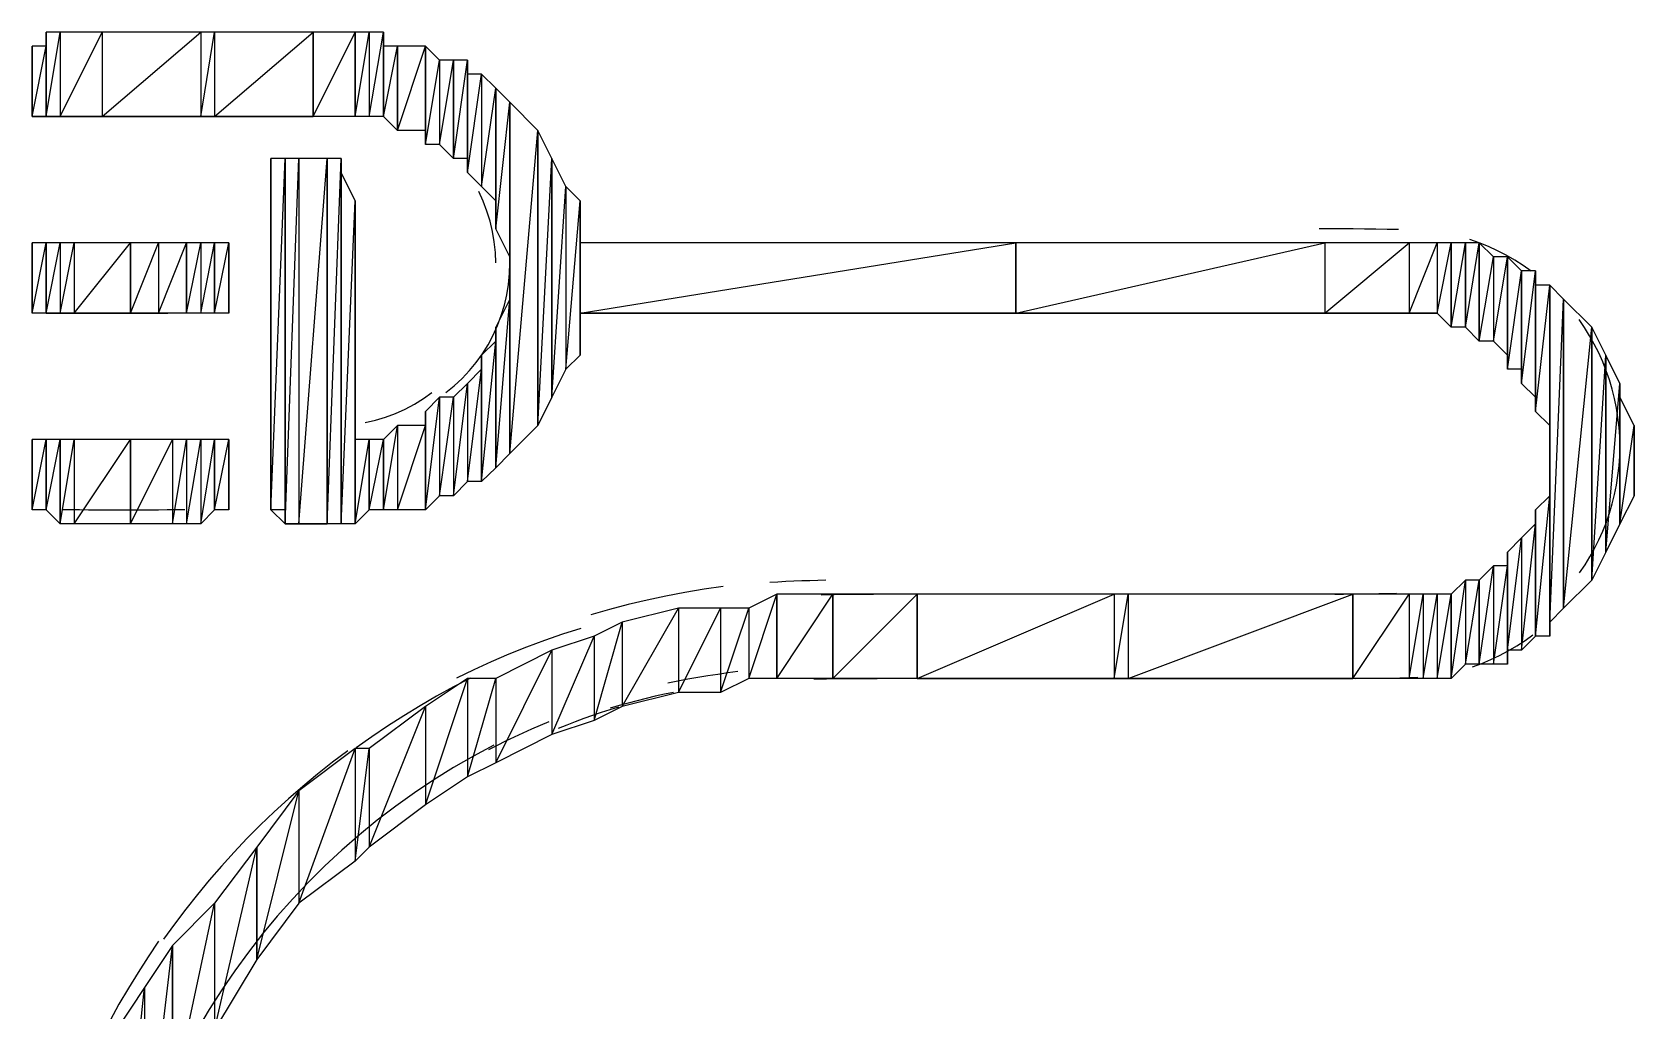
# Model space of a CAD drawing. Header units: metres. Extents: x 1 to 213, y 1 to 147.
# Drawn here: x 57.136 to 58.342, y 70.213 to 70.951 of the extents above; entities that cross this region are included whole.
import ezdxf

# ---------------------------------------------------------------- set-up
doc = ezdxf.new("R2010")
doc.units = ezdxf.units.M
doc.layers.add('00-BASE-ARQUITECTURA', color=8, linetype='Continuous')

msp = doc.modelspace()

# ---------------------------------------------------------------- linework, layer by layer
at = {"layer": '00-BASE-ARQUITECTURA'}
for points in [[(57.1465, 70.9506), (57.1465, 70.9506), (57.1465, 70.8871), (57.1465, 70.9506), (57.1465, 70.8871), (57.1465, 70.94), (57.1465, 70.9506)], [(57.1465, 70.8871), (57.1465, 70.9506), (57.1465, 70.8871)], [(57.1465, 70.9506), (57.1465, 70.9506), (57.1465, 70.8871), (57.1465, 70.9506)], [(57.1465, 70.9506), (57.1465, 70.8871), (57.157, 70.9506), (57.1465, 70.9506)], [(57.1465, 70.8871), (57.157, 70.9506), (57.157, 70.8871), (57.1465, 70.8871)], [(57.157, 70.9506), (57.157, 70.8871), (57.1888, 70.9506), (57.157, 70.9506)], [(57.157, 70.8871), (57.1888, 70.9506), (57.1888, 70.8871), (57.157, 70.8871)], [(57.1888, 70.9506), (57.1888, 70.8871), (57.2629, 70.9506), (57.1888, 70.9506)], [(57.1888, 70.8871), (57.2629, 70.9506), (57.2629, 70.8871), (57.1888, 70.8871)], [(57.3475, 70.9506), (57.2734, 70.9506), (57.1888, 70.9506)], [(57.2629, 70.9506), (57.2629, 70.8871), (57.2734, 70.9506), (57.2629, 70.9506)], [(57.2629, 70.8871), (57.2734, 70.9506), (57.2734, 70.8871), (57.2629, 70.8871)], [(57.2734, 70.9506), (57.2734, 70.8871), (57.3475, 70.9506), (57.2734, 70.9506)], [(57.2734, 70.8871), (57.3475, 70.9506), (57.3475, 70.8871), (57.2734, 70.8871)], [(57.3475, 70.9506), (57.3475, 70.8871), (57.3475, 70.9506)], [(57.3475, 70.8871), (57.3475, 70.9506), (57.3475, 70.8871)], [(57.3475, 70.9506), (57.3475, 70.8871), (57.3793, 70.9506), (57.3475, 70.9506)], [(57.3475, 70.8871), (57.3793, 70.9506), (57.3793, 70.8871), (57.3475, 70.8871)], [(57.3793, 70.8871), (57.3793, 70.9506), (57.3793, 70.8871)], [(57.3793, 70.9506), (57.3793, 70.9506), (57.3793, 70.8871), (57.3793, 70.9506)], [(57.3793, 70.9506), (57.3793, 70.8871), (57.3899, 70.9506), (57.3793, 70.9506)], [(57.3793, 70.8871), (57.3899, 70.9506), (57.3899, 70.8871), (57.3793, 70.8871)], [(57.3899, 70.9506), (57.3899, 70.8871), (57.4005, 70.9506), (57.3899, 70.9506)], [(57.3899, 70.8871), (57.4005, 70.9506), (57.4005, 70.8871), (57.3899, 70.8871)], [(57.4005, 70.94), (57.4005, 70.94), (57.4005, 70.8871), (57.4005, 70.94), (57.4005, 70.8871), (57.4005, 70.9506), (57.4005, 70.94)], [(57.1359, 70.94), (57.1359, 70.94), (57.1359, 70.8977), (57.1359, 70.94), (57.1359, 70.8977), (57.1359, 70.9295), (57.1359, 70.94)], [(57.1359, 70.8977), (57.1359, 70.94), (57.1359, 70.8977)], [(57.1359, 70.94), (57.1359, 70.94), (57.1359, 70.8977), (57.1359, 70.94)], [(57.1359, 70.8977), (57.1359, 70.94), (57.1359, 70.8977)], [(57.1359, 70.94), (57.1359, 70.94), (57.1359, 70.8977), (57.1359, 70.94)], [(57.1359, 70.8977), (57.1359, 70.94), (57.1359, 70.8977)], [(57.1359, 70.94), (57.1359, 70.94), (57.1359, 70.8977), (57.1359, 70.94)], [(57.1359, 70.94), (57.1359, 70.8977), (57.1359, 70.94)], [(57.1359, 70.8977), (57.1359, 70.94), (57.1359, 70.8871), (57.1359, 70.8977)], [(57.1359, 70.8871), (57.1359, 70.94), (57.1359, 70.8871)], [(57.1359, 70.94), (57.1359, 70.94), (57.1359, 70.8871), (57.1359, 70.94)], [(57.1359, 70.8871), (57.1359, 70.94), (57.1359, 70.8871)], [(57.1359, 70.94), (57.1359, 70.94), (57.1359, 70.8871), (57.1359, 70.94)], [(57.1359, 70.94), (57.1359, 70.8871), (57.1465, 70.94), (57.1359, 70.94)], [(57.1359, 70.8871), (57.1465, 70.94), (57.1465, 70.8871), (57.1359, 70.8871)], [(57.1465, 70.94), (57.1465, 70.8871), (57.1465, 70.94)], [(57.1465, 70.8871), (57.1465, 70.94), (57.1465, 70.8871)], [(57.4005, 70.94), (57.4005, 70.8871), (57.411, 70.94), (57.4005, 70.94)], [(57.4005, 70.8871), (57.411, 70.94), (57.411, 70.8765), (57.4005, 70.8871)], [(57.411, 70.8765), (57.411, 70.94), (57.411, 70.8765)], [(57.411, 70.94), (57.411, 70.94), (57.411, 70.8765), (57.411, 70.94)], [(57.411, 70.94), (57.411, 70.8765), (57.4322, 70.94), (57.411, 70.94)], [(57.411, 70.8765), (57.4322, 70.94), (57.4322, 70.8765), (57.411, 70.8765)], [(57.4322, 70.94), (57.4322, 70.8765), (57.4322, 70.94)], [(57.4322, 70.8765), (57.4322, 70.94), (57.4322, 70.866), (57.4322, 70.8765)], [(57.4322, 70.94), (57.4322, 70.866), (57.4428, 70.9295), (57.4322, 70.94)], [(57.1359, 70.9189), (57.1359, 70.8977), (57.1359, 70.8871), (57.1465, 70.8871), (57.2629, 70.8871), (57.3475, 70.8871)], [(57.4322, 70.866), (57.4428, 70.9295), (57.4428, 70.866), (57.4322, 70.866)], [(57.4428, 70.9295), (57.4428, 70.866), (57.4534, 70.9295), (57.4428, 70.9295)], [(57.4428, 70.866), (57.4534, 70.9295), (57.4534, 70.8554), (57.4428, 70.866)], [(57.4534, 70.8554), (57.4534, 70.9295), (57.4534, 70.8554)], [(57.4534, 70.9295), (57.4534, 70.9295), (57.4534, 70.8554), (57.4534, 70.9295)], [(57.4534, 70.9295), (57.4534, 70.8554), (57.4639, 70.9295), (57.4534, 70.9295)], [(57.4534, 70.8554), (57.4639, 70.9295), (57.4639, 70.8554), (57.4534, 70.8554)], [(57.4639, 70.9295), (57.4639, 70.8554), (57.4639, 70.9189), (57.4639, 70.9295)], [(57.4639, 70.8554), (57.4639, 70.9189), (57.4639, 70.8448), (57.4639, 70.8554)], [(57.4639, 70.9189), (57.4639, 70.8448), (57.4745, 70.9189), (57.4639, 70.9189)], [(57.4639, 70.8448), (57.4745, 70.9189), (57.4745, 70.8342), (57.4639, 70.8448)], [(57.4745, 70.9189), (57.4745, 70.8342), (57.4851, 70.9083), (57.4745, 70.9189)], [(57.4745, 70.8342), (57.4851, 70.9083), (57.4851, 70.8236), (57.4745, 70.8342)], [(57.4851, 70.9083), (57.4851, 70.8236), (57.4851, 70.9083)], [(57.4851, 70.8236), (57.4851, 70.9083), (57.4851, 70.8236)], [(57.4851, 70.9083), (57.4851, 70.8236), (57.4851, 70.9083)], [(57.4851, 70.8236), (57.4851, 70.9083), (57.4851, 70.8025), (57.4851, 70.8236)], [(57.4851, 70.9083), (57.4851, 70.8025), (57.4957, 70.8977), (57.4851, 70.9083)], [(57.4851, 70.8025), (57.4957, 70.8977), (57.4957, 70.7813), (57.4851, 70.8025)], [(57.4957, 70.8977), (57.4957, 70.7813), (57.4957, 70.8977)], [(57.4957, 70.7813), (57.4957, 70.8977), (57.4957, 70.7707), (57.4957, 70.7813)], [(57.4957, 70.6331), (57.4957, 70.8977), (57.4957, 70.6331)], [(57.4957, 70.8977), (57.4957, 70.8977), (57.4957, 70.6331), (57.4957, 70.8977), (57.4957, 70.6331), (57.4957, 70.8977)], [(57.4957, 70.6331), (57.4957, 70.8977), (57.4957, 70.6331)], [(57.4957, 70.8977), (57.4957, 70.6331), (57.5169, 70.8765), (57.4957, 70.8977)], [(57.4957, 70.6331), (57.5169, 70.8765), (57.5169, 70.6543), (57.4957, 70.6331)], [(57.5169, 70.8765), (57.5169, 70.6543), (57.5169, 70.8765)], [(57.5169, 70.6543), (57.5169, 70.8765), (57.5169, 70.6543)], [(57.5169, 70.8765), (57.5169, 70.6543), (57.5274, 70.8554), (57.5169, 70.8765)], [(57.3158, 70.8554), (57.3158, 70.5908), (57.3158, 70.8554)], [(57.3158, 70.5908), (57.3158, 70.8554), (57.3158, 70.5908)], [(57.3158, 70.8554), (57.3158, 70.8554), (57.3158, 70.5908), (57.3158, 70.8554), (57.3158, 70.5908), (57.3158, 70.8448), (57.3158, 70.8554)], [(57.3158, 70.8554), (57.3158, 70.5908), (57.3264, 70.8554), (57.3158, 70.8554)], [(57.3158, 70.5908), (57.3264, 70.8554), (57.3264, 70.5908), (57.3158, 70.5908)], [(57.3369, 70.8554), (57.3264, 70.8554), (57.3158, 70.8554), (57.3158, 70.8448), (57.3158, 70.7178), (57.3158, 70.5908), (57.3264, 70.5802), (57.3581, 70.5802)], [(57.3264, 70.8554), (57.3264, 70.5908), (57.3264, 70.5802), (57.3264, 70.8554)], [(57.3264, 70.5908), (57.3264, 70.8554), (57.3264, 70.5908)], [(57.3264, 70.8554), (57.3264, 70.5802), (57.3369, 70.8554), (57.3264, 70.8554)], [(57.3264, 70.5802), (57.3369, 70.8554), (57.3369, 70.5802), (57.3264, 70.5802)], [(57.3369, 70.8554), (57.3369, 70.5802), (57.3581, 70.8554), (57.3369, 70.8554)], [(57.3369, 70.5802), (57.3581, 70.8554), (57.3581, 70.5802), (57.3369, 70.5802)], [(57.3581, 70.8554), (57.3581, 70.5802), (57.3581, 70.8554)], [(57.3581, 70.5802), (57.3581, 70.8554), (57.3581, 70.5802)], [(57.3581, 70.5802), (57.3581, 70.8554), (57.3581, 70.5802)], [(57.3581, 70.8554), (57.3581, 70.8554), (57.3581, 70.5802), (57.3581, 70.8554), (57.3581, 70.5802), (57.3581, 70.8554)], [(57.3581, 70.5802), (57.3581, 70.8554), (57.3581, 70.5802)], [(57.3581, 70.8554), (57.3581, 70.5802), (57.3687, 70.8554), (57.3581, 70.8554)], [(57.3581, 70.5802), (57.3687, 70.8554), (57.3687, 70.5802), (57.3581, 70.5802)], [(57.3687, 70.8554), (57.3687, 70.5802), (57.3687, 70.8554)], [(57.3687, 70.5802), (57.3687, 70.8554), (57.3687, 70.5802)], [(57.3687, 70.8554), (57.3687, 70.8554), (57.3687, 70.5802), (57.3687, 70.8554), (57.3687, 70.5802), (57.3687, 70.8554)], [(57.3687, 70.8448), (57.3687, 70.8448), (57.3687, 70.5802), (57.3687, 70.8448), (57.3687, 70.5802), (57.3687, 70.8554), (57.3687, 70.8448)], [(57.5169, 70.6543), (57.5274, 70.8554), (57.5274, 70.6755), (57.5169, 70.6543)], [(57.5274, 70.6755), (57.5274, 70.8554), (57.5274, 70.6755)], [(57.5274, 70.8554), (57.5274, 70.8554), (57.5274, 70.6755), (57.5274, 70.8554)], [(57.5274, 70.8554), (57.5274, 70.6755), (57.538, 70.8342), (57.5274, 70.8554)], [(57.3158, 70.8448), (57.3158, 70.8448), (57.3158, 70.5908), (57.3158, 70.8448), (57.3158, 70.5908), (57.3158, 70.7178), (57.3158, 70.8448)], [(57.3687, 70.8448), (57.3687, 70.8448), (57.3687, 70.5802), (57.3687, 70.8448), (57.3687, 70.5802), (57.3687, 70.8448)], [(57.3687, 70.5802), (57.3687, 70.8448), (57.3687, 70.5802)], [(57.3687, 70.8448), (57.3687, 70.8448), (57.3687, 70.5802), (57.3687, 70.8448), (57.3687, 70.5802), (57.3687, 70.8448)], [(57.3687, 70.5802), (57.3687, 70.8448), (57.3687, 70.5802)], [(57.3687, 70.5802), (57.3687, 70.8448), (57.3687, 70.5802)], [(57.3687, 70.8448), (57.3687, 70.8448), (57.3687, 70.5802), (57.3687, 70.8448)], [(57.3687, 70.8448), (57.3687, 70.5802), (57.3793, 70.8236), (57.3687, 70.8448)], [(57.5274, 70.6755), (57.538, 70.8342), (57.538, 70.6966), (57.5274, 70.6755)], [(57.538, 70.8342), (57.538, 70.6966), (57.5486, 70.8236), (57.538, 70.8342)], [(57.3687, 70.5802), (57.3793, 70.8236), (57.3793, 70.5802), (57.3687, 70.5802)], [(57.3793, 70.8025), (57.3793, 70.8025), (57.3793, 70.5802), (57.3793, 70.8025), (57.3793, 70.5802), (57.3793, 70.8236), (57.3793, 70.8025)], [(57.4851, 70.7767), (57.4848, 70.7847), (57.484, 70.7926), (57.4826, 70.8005), (57.4808, 70.8082), (57.4784, 70.8158), (57.4756, 70.8232), (57.4723, 70.8304)], [(57.538, 70.6966), (57.5486, 70.8236), (57.5486, 70.7072), (57.538, 70.6966)], [(57.5486, 70.8236), (57.5486, 70.7072), (57.5486, 70.813), (57.5486, 70.8236)], [(57.5486, 70.7072), (57.5486, 70.813), (57.5486, 70.7178), (57.5486, 70.7072)], [(57.5486, 70.813), (57.5486, 70.7178), (57.5486, 70.8025), (57.5486, 70.813)], [(57.3793, 70.739), (57.3793, 70.739), (57.3793, 70.5802), (57.3793, 70.739), (57.3793, 70.5802), (57.3793, 70.8025), (57.3793, 70.739)], [(57.3793, 70.6437), (57.3793, 70.739), (57.3793, 70.8025)], [(57.5486, 70.7178), (57.5486, 70.8025), (57.5486, 70.7284), (57.5486, 70.7178)], [(57.5486, 70.8025), (57.5486, 70.7284), (57.5486, 70.7919), (57.5486, 70.8025)], [(58.1095, 70.7919), (57.8767, 70.7919), (57.5486, 70.7919), (57.5486, 70.8025)], [(58.165, 70.8018), (58.1565, 70.802), (58.1479, 70.8021), (58.1394, 70.8022), (58.1309, 70.8023), (58.1224, 70.8024), (58.1138, 70.8024), (58.1053, 70.8025)], [(57.1359, 70.7813), (57.1359, 70.7495), (57.1359, 70.7919), (57.1359, 70.7813)], [(57.1359, 70.7495), (57.1359, 70.7919), (57.1359, 70.739), (57.1359, 70.7495)], [(57.1359, 70.739), (57.1359, 70.7919), (57.1359, 70.739)], [(57.1359, 70.7919), (57.1359, 70.7919), (57.1359, 70.739), (57.1359, 70.7919)], [(57.1359, 70.739), (57.1359, 70.7919), (57.1359, 70.739)], [(57.1359, 70.7919), (57.1359, 70.7919), (57.1359, 70.739), (57.1359, 70.7919)], [(57.1359, 70.739), (57.1359, 70.7919), (57.1359, 70.739)], [(57.1359, 70.7919), (57.1359, 70.7919), (57.1359, 70.739), (57.1359, 70.7919)], [(57.1359, 70.739), (57.1359, 70.7919), (57.1359, 70.739)], [(57.1359, 70.7919), (57.1359, 70.7919), (57.1359, 70.739), (57.1359, 70.7919)], [(57.1359, 70.7919), (57.1359, 70.739), (57.1465, 70.7919), (57.1359, 70.7919)], [(57.1359, 70.739), (57.1465, 70.7919), (57.1465, 70.739), (57.1359, 70.739)], [(57.1465, 70.739), (57.1465, 70.7919), (57.1465, 70.739)], [(57.1465, 70.7919), (57.1465, 70.7919), (57.1465, 70.739), (57.1465, 70.7919)], [(57.1465, 70.739), (57.1465, 70.7919), (57.1465, 70.739)], [(57.1465, 70.7919), (57.1465, 70.7919), (57.1465, 70.739), (57.1465, 70.7919)], [(57.1465, 70.739), (57.1465, 70.7919), (57.1465, 70.739)], [(57.1465, 70.7919), (57.1465, 70.7919), (57.1465, 70.739), (57.1465, 70.7919)], [(57.1465, 70.7919), (57.1465, 70.739), (57.157, 70.7919), (57.1465, 70.7919)], [(57.1465, 70.739), (57.157, 70.7919), (57.157, 70.739), (57.1465, 70.739)], [(57.157, 70.7919), (57.157, 70.739), (57.1676, 70.7919), (57.157, 70.7919)], [(57.157, 70.739), (57.1676, 70.7919), (57.1676, 70.739), (57.157, 70.739)], [(57.1676, 70.7919), (57.1676, 70.739), (57.2099, 70.7919), (57.1676, 70.7919)], [(57.1676, 70.739), (57.2099, 70.7919), (57.2099, 70.739), (57.1676, 70.739)], [(57.2099, 70.7919), (57.2099, 70.739), (57.2099, 70.7919)], [(57.2099, 70.739), (57.2099, 70.7919), (57.2099, 70.739)], [(57.2099, 70.7919), (57.2099, 70.739), (57.2311, 70.7919), (57.2099, 70.7919)], [(57.2099, 70.739), (57.2311, 70.7919), (57.2311, 70.739), (57.2099, 70.739)], [(57.2311, 70.7919), (57.2311, 70.739), (57.2523, 70.7919), (57.2311, 70.7919)], [(57.2311, 70.739), (57.2523, 70.7919), (57.2523, 70.739), (57.2311, 70.739)], [(57.2523, 70.7919), (57.2523, 70.739), (57.2523, 70.7919)], [(57.2523, 70.739), (57.2523, 70.7919), (57.2523, 70.739)], [(57.2523, 70.7919), (57.2523, 70.739), (57.2629, 70.7919), (57.2523, 70.7919)], [(57.2523, 70.739), (57.2629, 70.7919), (57.2629, 70.739), (57.2523, 70.739)], [(57.2629, 70.7919), (57.2629, 70.739), (57.2734, 70.7919), (57.2629, 70.7919)], [(57.2629, 70.739), (57.2734, 70.7919), (57.2734, 70.739), (57.2629, 70.739)], [(57.2734, 70.7919), (57.2734, 70.739), (57.2734, 70.7919)], [(57.2734, 70.739), (57.2734, 70.7919), (57.2734, 70.739)], [(57.2734, 70.739), (57.2734, 70.7919), (57.2734, 70.739)], [(57.2734, 70.7919), (57.2734, 70.7919), (57.2734, 70.739), (57.2734, 70.7919)], [(57.2734, 70.739), (57.2734, 70.7919), (57.2734, 70.739)], [(57.2734, 70.7919), (57.2734, 70.7919), (57.2734, 70.739), (57.2734, 70.7919)], [(57.2734, 70.739), (57.2734, 70.7919), (57.2734, 70.739)], [(57.2734, 70.7919), (57.2734, 70.7919), (57.2734, 70.739), (57.2734, 70.7919)], [(57.2734, 70.739), (57.2734, 70.7919), (57.2734, 70.739)], [(57.2734, 70.7919), (57.2734, 70.7919), (57.2734, 70.739), (57.2734, 70.7919)], [(57.2734, 70.739), (57.2734, 70.7919), (57.2734, 70.739)], [(57.2734, 70.7919), (57.2734, 70.7919), (57.2734, 70.739), (57.2734, 70.7919)], [(57.2734, 70.739), (57.2734, 70.7919), (57.2734, 70.739)], [(57.2734, 70.7919), (57.2734, 70.7919), (57.2734, 70.739), (57.2734, 70.7919)], [(57.2734, 70.739), (57.2734, 70.7919), (57.2734, 70.739)], [(57.2734, 70.7919), (57.2734, 70.7919), (57.2734, 70.739), (57.2734, 70.7919)], [(57.2734, 70.739), (57.2734, 70.7919), (57.2734, 70.739)], [(57.2734, 70.7919), (57.2734, 70.7919), (57.2734, 70.739), (57.2734, 70.7919)], [(57.2734, 70.7919), (57.2734, 70.739), (57.284, 70.7919), (57.2734, 70.7919)], [(57.2734, 70.739), (57.284, 70.7919), (57.284, 70.739), (57.2734, 70.739)], [(57.284, 70.7919), (57.284, 70.739), (57.284, 70.7919)], [(57.284, 70.739), (57.284, 70.7919), (57.284, 70.739)], [(57.284, 70.739), (57.284, 70.7919), (57.284, 70.739)], [(57.284, 70.7919), (57.284, 70.7919), (57.284, 70.739), (57.284, 70.7919), (57.284, 70.739), (57.284, 70.7919)], [(57.284, 70.739), (57.284, 70.7919), (57.284, 70.739)], [(57.284, 70.739), (57.284, 70.7919), (57.284, 70.739)], [(57.284, 70.7919), (57.284, 70.7919), (57.284, 70.739), (57.284, 70.7919)], [(57.284, 70.739), (57.284, 70.7919), (57.284, 70.739)], [(57.284, 70.7919), (57.284, 70.7919), (57.284, 70.739), (57.284, 70.7919)], [(57.284, 70.7919), (57.284, 70.739), (57.284, 70.7813), (57.284, 70.7919)], [(57.5486, 70.7284), (57.5486, 70.7919), (57.5486, 70.739), (57.5486, 70.7284)], [(57.5486, 70.7919), (57.5486, 70.739), (57.5486, 70.7919)], [(57.5486, 70.739), (57.5486, 70.7919), (57.5486, 70.739)], [(57.5486, 70.7919), (57.5486, 70.739), (57.8767, 70.7919), (57.5486, 70.7919)], [(57.5486, 70.739), (57.8767, 70.7919), (57.8767, 70.739), (57.5486, 70.739)], [(57.8767, 70.7919), (57.8767, 70.739), (57.8767, 70.7919)], [(57.8767, 70.739), (57.8767, 70.7919), (57.8767, 70.739)], [(57.8767, 70.7919), (57.8767, 70.739), (58.1095, 70.7919), (57.8767, 70.7919)], [(57.8767, 70.739), (58.1095, 70.7919), (58.1095, 70.739), (57.8767, 70.739)], [(58.1095, 70.7919), (58.1095, 70.739), (58.173, 70.7919), (58.1095, 70.7919)], [(58.1095, 70.739), (58.173, 70.7919), (58.173, 70.739), (58.1095, 70.739)], [(58.173, 70.7919), (58.173, 70.739), (58.1942, 70.7919), (58.173, 70.7919)], [(58.173, 70.739), (58.1942, 70.7919), (58.1942, 70.739), (58.173, 70.739)], [(58.1942, 70.7919), (58.1942, 70.739), (58.2048, 70.7919), (58.1942, 70.7919)], [(58.1942, 70.739), (58.2048, 70.7919), (58.2048, 70.7284), (58.1942, 70.739)], [(58.2048, 70.7919), (58.2048, 70.7284), (58.2048, 70.7919)], [(58.2048, 70.7284), (58.2048, 70.7919), (58.2048, 70.7284)], [(58.2048, 70.7919), (58.2048, 70.7284), (58.2154, 70.7919), (58.2048, 70.7919)], [(58.2048, 70.7284), (58.2154, 70.7919), (58.2154, 70.7284), (58.2048, 70.7284)], [(58.2154, 70.7284), (58.2154, 70.7919), (58.2154, 70.7284)], [(58.2154, 70.7919), (58.2154, 70.7919), (58.2154, 70.7284), (58.2154, 70.7919)], [(58.2154, 70.7919), (58.2154, 70.7284), (58.2259, 70.7919), (58.2154, 70.7919)], [(58.2154, 70.7284), (58.2259, 70.7919), (58.2259, 70.7178), (58.2154, 70.7284)], [(58.2649, 70.7706), (58.2588, 70.7748), (58.2526, 70.7788), (58.2461, 70.7825), (58.2395, 70.7859), (58.2327, 70.789), (58.2258, 70.7918), (58.2188, 70.7943)], [(58.2259, 70.7919), (58.2259, 70.7178), (58.2259, 70.7919)], [(58.2259, 70.7178), (58.2259, 70.7919), (58.2259, 70.7178)], [(58.2259, 70.7919), (58.2259, 70.7178), (58.2365, 70.7813), (58.2259, 70.7919)], [(57.284, 70.739), (57.284, 70.7813), (57.284, 70.7495), (57.284, 70.739)], [(57.4832, 70.7223), (57.4865, 70.7296), (57.4893, 70.7372), (57.4916, 70.7449), (57.4934, 70.7527), (57.4947, 70.7606), (57.4955, 70.7687), (57.4957, 70.7767)], [(58.2259, 70.7178), (58.2365, 70.7813), (58.2365, 70.7178), (58.2259, 70.7178)], [(58.2365, 70.7813), (58.2365, 70.7178), (58.2471, 70.7813), (58.2365, 70.7813)], [(58.2365, 70.7178), (58.2471, 70.7813), (58.2471, 70.7072), (58.2365, 70.7178)], [(58.2471, 70.7813), (58.2471, 70.7072), (58.2471, 70.6966), (58.2471, 70.7813)], [(58.2471, 70.7072), (58.2471, 70.7813), (58.2471, 70.7072)], [(58.2471, 70.7813), (58.2471, 70.6966), (58.2577, 70.7707), (58.2471, 70.7813)], [(57.4957, 70.7707), (57.4957, 70.7707), (57.4957, 70.6331), (57.4957, 70.7707), (57.4957, 70.6331), (57.4957, 70.7495), (57.4957, 70.7707)], [(58.2471, 70.6966), (58.2577, 70.7707), (58.2577, 70.6966), (58.2471, 70.6966)], [(58.2577, 70.7707), (58.2577, 70.6966), (58.2577, 70.7707)], [(58.2577, 70.6966), (58.2577, 70.7707), (58.2577, 70.686), (58.2577, 70.6966)], [(58.2577, 70.7707), (58.2577, 70.686), (58.2683, 70.7707), (58.2577, 70.7707)], [(58.2577, 70.686), (58.2683, 70.7707), (58.2683, 70.6755), (58.2577, 70.686)], [(58.2683, 70.7707), (58.2683, 70.6755), (58.2683, 70.7601), (58.2683, 70.7707)], [(57.4851, 70.7284), (57.4851, 70.6225), (57.4957, 70.7495), (57.4851, 70.7284)], [(57.4851, 70.6225), (57.4957, 70.7495), (57.4957, 70.6331), (57.4851, 70.6225)], [(58.2683, 70.6755), (58.2683, 70.7601), (58.2683, 70.6649), (58.2683, 70.6755)], [(58.2683, 70.7601), (58.2683, 70.6649), (58.2683, 70.7601)], [(58.2683, 70.6649), (58.2683, 70.7601), (58.2683, 70.6649)], [(58.2683, 70.7601), (58.2683, 70.6649), (58.2789, 70.7601), (58.2683, 70.7601)], [(58.2683, 70.6649), (58.2789, 70.7601), (58.2789, 70.6543), (58.2683, 70.6649)], [(58.2789, 70.7601), (58.2789, 70.6543), (58.2789, 70.7601)], [(58.2789, 70.6543), (58.2789, 70.7601), (58.2789, 70.6437), (58.2789, 70.6543)], [(58.2789, 70.6437), (58.2789, 70.7601), (58.2789, 70.6437)], [(58.2789, 70.7601), (58.2789, 70.7601), (58.2789, 70.6437), (58.2789, 70.7601)], [(58.2789, 70.7601), (58.2789, 70.6437), (58.2789, 70.7601)], [(58.2789, 70.6437), (58.2789, 70.7601), (58.2789, 70.6331), (58.2789, 70.6437)], [(58.2789, 70.7601), (58.2789, 70.5061), (58.2894, 70.7495), (58.2789, 70.7601)], [(58.2789, 70.5061), (58.2894, 70.7495), (58.2894, 70.5167), (58.2789, 70.5061)], [(58.2894, 70.7495), (58.2894, 70.5167), (58.2894, 70.7495)], [(58.2894, 70.5167), (58.2894, 70.7495), (58.2894, 70.5167)], [(58.2894, 70.7495), (58.2894, 70.5167), (58.3106, 70.7284), (58.2894, 70.7495)], [(57.1465, 70.739), (57.2099, 70.739)], [(57.2047, 70.739), (57.2113, 70.739), (57.218, 70.739), (57.2247, 70.739), (57.2314, 70.739), (57.2381, 70.739), (57.2448, 70.7391), (57.2515, 70.7391)], [(57.5486, 70.7178), (57.5486, 70.739), (57.8767, 70.739), (58.1942, 70.739), (58.2048, 70.7284)], [(57.4851, 70.7284), (57.4851, 70.7284), (57.4851, 70.6225), (57.4851, 70.7284), (57.4851, 70.6225), (57.4851, 70.7178), (57.4851, 70.7284)], [(58.2894, 70.5167), (58.3106, 70.7284), (58.3106, 70.5379), (58.2894, 70.5167)], [(58.3239, 70.6886), (58.3215, 70.6955), (58.3188, 70.7023), (58.3158, 70.709), (58.3125, 70.7155), (58.309, 70.7219), (58.3051, 70.7281), (58.301, 70.7341)], [(58.3106, 70.7284), (58.3106, 70.5379), (58.3106, 70.7284)], [(58.3106, 70.5379), (58.3106, 70.7284), (58.3106, 70.5379)], [(58.3106, 70.7284), (58.3106, 70.5379), (58.3212, 70.7072), (58.3106, 70.7284)], [(57.3158, 70.5908), (57.3158, 70.7178), (57.3158, 70.5908)], [(57.4476, 70.6791), (57.4539, 70.6842), (57.4598, 70.6897), (57.4653, 70.6956), (57.4704, 70.7018), (57.4751, 70.7083), (57.4794, 70.7151), (57.4832, 70.7223)], [(57.4745, 70.7072), (57.4745, 70.612), (57.4851, 70.7178), (57.4745, 70.7072)], [(57.4745, 70.612), (57.4851, 70.7178), (57.4851, 70.6225), (57.4745, 70.612)], [(57.4745, 70.7072), (57.4745, 70.7072), (57.4745, 70.612), (57.4745, 70.7072), (57.4745, 70.612), (57.4745, 70.6966), (57.4745, 70.7072)], [(58.3106, 70.5379), (58.3212, 70.7072), (58.3212, 70.559), (58.3106, 70.5379)], [(58.3212, 70.559), (58.3212, 70.7072), (58.3212, 70.559)], [(58.3212, 70.7072), (58.3212, 70.7072), (58.3212, 70.559), (58.3212, 70.7072)], [(58.3212, 70.7072), (58.3212, 70.559), (58.3318, 70.686), (58.3212, 70.7072)], [(57.4639, 70.686), (57.4639, 70.612), (57.4745, 70.6966), (57.4639, 70.686)], [(57.4639, 70.612), (57.4745, 70.6966), (57.4745, 70.612), (57.4639, 70.612)], [(58.3318, 70.6384), (58.3316, 70.6457), (58.3311, 70.6529), (58.3303, 70.6602), (58.3292, 70.6674), (58.3278, 70.6745), (58.326, 70.6816), (58.3239, 70.6886)], [(57.3868, 70.6566), (57.3945, 70.6583), (57.4021, 70.6606), (57.4096, 70.6634), (57.4168, 70.6666), (57.4238, 70.6703), (57.4306, 70.6745), (57.4371, 70.6791)], [(57.4534, 70.6755), (57.4534, 70.6014), (57.4639, 70.686), (57.4534, 70.6755)], [(57.4534, 70.6014), (57.4639, 70.686), (57.4639, 70.612), (57.4534, 70.6014)], [(58.3212, 70.559), (58.3318, 70.686), (58.3318, 70.5802), (58.3212, 70.559)], [(58.3318, 70.6755), (58.3318, 70.6755), (58.3318, 70.5802), (58.3318, 70.6755), (58.3318, 70.5802), (58.3318, 70.686), (58.3318, 70.6755)], [(57.4322, 70.6649), (57.4322, 70.5908), (57.4428, 70.6755), (57.4322, 70.6649)], [(57.4322, 70.5908), (57.4428, 70.6755), (57.4428, 70.6014), (57.4322, 70.5908)], [(57.4322, 70.6649), (57.4322, 70.6649), (57.4322, 70.5908), (57.4322, 70.6649), (57.4322, 70.5908), (57.4322, 70.6543), (57.4322, 70.6649)], [(57.4428, 70.6755), (57.4428, 70.6014), (57.4534, 70.6755), (57.4428, 70.6755)], [(57.4428, 70.6014), (57.4534, 70.6755), (57.4534, 70.6014), (57.4428, 70.6014)], [(58.3318, 70.6755), (58.3318, 70.5802), (58.3424, 70.6543), (58.3318, 70.6755)], [(57.4005, 70.6437), (57.4005, 70.5908), (57.411, 70.6543), (57.4005, 70.6437)], [(57.4005, 70.5908), (57.411, 70.6543), (57.411, 70.5908), (57.4005, 70.5908)], [(57.411, 70.6543), (57.411, 70.5908), (57.4322, 70.6543), (57.411, 70.6543)], [(57.411, 70.5908), (57.4322, 70.6543), (57.4322, 70.5908), (57.411, 70.5908)], [(58.3318, 70.5802), (58.3424, 70.6543), (58.3424, 70.6014), (58.3318, 70.5802)], [(58.3424, 70.6543), (58.3424, 70.6014), (58.3424, 70.6543)], [(58.3424, 70.6014), (58.3424, 70.6543), (58.3424, 70.6014)], [(58.3424, 70.6543), (58.3424, 70.6014), (58.3424, 70.6331), (58.3424, 70.6543)], [(57.1359, 70.6437), (57.1359, 70.5908), (57.1359, 70.6437)], [(57.1359, 70.5908), (57.1359, 70.6437), (57.1359, 70.5908)], [(57.1359, 70.6437), (57.1359, 70.6437), (57.1359, 70.5908), (57.1359, 70.6437), (57.1359, 70.5908), (57.1359, 70.6331), (57.1359, 70.6437)], [(57.1359, 70.5908), (57.1359, 70.6437), (57.1359, 70.5908)], [(57.1359, 70.6437), (57.1359, 70.6437), (57.1359, 70.5908), (57.1359, 70.6437)], [(57.1359, 70.5908), (57.1359, 70.6437), (57.1359, 70.5908)], [(57.1359, 70.6437), (57.1359, 70.6437), (57.1359, 70.5908), (57.1359, 70.6437)], [(57.1359, 70.5908), (57.1359, 70.6437), (57.1359, 70.5908)], [(57.1359, 70.6437), (57.1359, 70.6437), (57.1359, 70.5908), (57.1359, 70.6437)], [(57.1359, 70.5908), (57.1359, 70.6437), (57.1359, 70.5908)], [(57.1359, 70.6437), (57.1359, 70.6437), (57.1359, 70.5908), (57.1359, 70.6437)], [(57.1359, 70.6437), (57.1359, 70.5908), (57.1465, 70.6437), (57.1359, 70.6437)], [(57.1359, 70.5908), (57.1465, 70.6437), (57.1465, 70.5908), (57.1359, 70.5908)], [(57.1465, 70.5908), (57.1465, 70.6437), (57.1465, 70.5908)], [(57.1465, 70.6437), (57.1465, 70.6437), (57.1465, 70.5908), (57.1465, 70.6437)], [(57.1465, 70.5908), (57.1465, 70.6437), (57.1465, 70.5908)], [(57.1465, 70.6437), (57.1465, 70.6437), (57.1465, 70.5908), (57.1465, 70.6437)], [(57.1465, 70.5908), (57.1465, 70.6437), (57.1465, 70.5908)], [(57.1465, 70.6437), (57.1465, 70.6437), (57.1465, 70.5908), (57.1465, 70.6437), (57.1465, 70.5908), (57.1465, 70.6437)], [(57.1465, 70.5908), (57.1465, 70.6437), (57.1465, 70.5908)], [(57.1465, 70.6437), (57.1465, 70.5908), (57.157, 70.6437), (57.1465, 70.6437)], [(57.1465, 70.5908), (57.157, 70.6437), (57.157, 70.5802), (57.1465, 70.5908)], [(57.157, 70.5802), (57.157, 70.6437), (57.157, 70.5802)], [(57.157, 70.6437), (57.157, 70.6437), (57.157, 70.5802), (57.157, 70.6437)], [(57.157, 70.6437), (57.157, 70.5802), (57.1676, 70.6437), (57.157, 70.6437)], [(57.157, 70.5802), (57.1676, 70.6437), (57.1676, 70.5802), (57.157, 70.5802)], [(57.1676, 70.6437), (57.1676, 70.5802), (57.2099, 70.6437), (57.1676, 70.6437)], [(57.1676, 70.5802), (57.2099, 70.6437), (57.2099, 70.5802), (57.1676, 70.5802)], [(57.2099, 70.6437), (57.2099, 70.5802), (57.2099, 70.6437)], [(57.2099, 70.5802), (57.2099, 70.6437), (57.2099, 70.5802)], [(57.2099, 70.6437), (57.2099, 70.5802), (57.2417, 70.6437), (57.2099, 70.6437)], [(57.2099, 70.5802), (57.2417, 70.6437), (57.2417, 70.5802), (57.2099, 70.5802)], [(57.2417, 70.6437), (57.2417, 70.5802), (57.2523, 70.6437), (57.2417, 70.6437)], [(57.2417, 70.5802), (57.2523, 70.6437), (57.2523, 70.5802), (57.2417, 70.5802)], [(57.2523, 70.6437), (57.2523, 70.5802), (57.2629, 70.6437), (57.2523, 70.6437)], [(57.2523, 70.5802), (57.2629, 70.6437), (57.2629, 70.5802), (57.2523, 70.5802)], [(57.2629, 70.6437), (57.2629, 70.5802), (57.2734, 70.6437), (57.2629, 70.6437)], [(57.2629, 70.5802), (57.2734, 70.6437), (57.2734, 70.5908), (57.2629, 70.5802)], [(57.2734, 70.5908), (57.2734, 70.6437), (57.2734, 70.5908)], [(57.2734, 70.6437), (57.2734, 70.6437), (57.2734, 70.5908), (57.2734, 70.6437)], [(57.2734, 70.5908), (57.2734, 70.6437), (57.2734, 70.5908)], [(57.2734, 70.6437), (57.2734, 70.6437), (57.2734, 70.5908), (57.2734, 70.6437), (57.2734, 70.5908), (57.2734, 70.6437)], [(57.2734, 70.5908), (57.2734, 70.6437), (57.2734, 70.5908)], [(57.2734, 70.5908), (57.2734, 70.6437), (57.2734, 70.5908)], [(57.2734, 70.6437), (57.2734, 70.6437), (57.2734, 70.5908), (57.2734, 70.6437)], [(57.2734, 70.5908), (57.2734, 70.6437), (57.2734, 70.5908)], [(57.2734, 70.6437), (57.2734, 70.6437), (57.2734, 70.5908), (57.2734, 70.6437)], [(57.2734, 70.5908), (57.2734, 70.6437), (57.2734, 70.5908)], [(57.2734, 70.6437), (57.2734, 70.6437), (57.2734, 70.5908), (57.2734, 70.6437)], [(57.2734, 70.5908), (57.2734, 70.6437), (57.2734, 70.5908)], [(57.2734, 70.6437), (57.2734, 70.6437), (57.2734, 70.5908), (57.2734, 70.6437)], [(57.2734, 70.5908), (57.2734, 70.6437), (57.2734, 70.5908)], [(57.2734, 70.6437), (57.2734, 70.6437), (57.2734, 70.5908), (57.2734, 70.6437)], [(57.2734, 70.6437), (57.2734, 70.5908), (57.284, 70.6437), (57.2734, 70.6437)], [(57.2734, 70.5908), (57.284, 70.6437), (57.284, 70.5908), (57.2734, 70.5908)], [(57.284, 70.6437), (57.284, 70.5908), (57.284, 70.6437)], [(57.284, 70.5908), (57.284, 70.6437), (57.284, 70.5908)], [(57.284, 70.6331), (57.284, 70.6331), (57.284, 70.5908), (57.284, 70.6331), (57.284, 70.5908), (57.284, 70.6437), (57.284, 70.6331)], [(57.3793, 70.5802), (57.3793, 70.6437), (57.3793, 70.5802)], [(57.3793, 70.6437), (57.3793, 70.6437), (57.3793, 70.5802), (57.3793, 70.6437)], [(57.3793, 70.5802), (57.3793, 70.6437), (57.3793, 70.5802)], [(57.3793, 70.6437), (57.3793, 70.6437), (57.3793, 70.5802), (57.3793, 70.6437), (57.3793, 70.5802), (57.3793, 70.6437)], [(57.3793, 70.5802), (57.3793, 70.6437), (57.3793, 70.5802)], [(57.3793, 70.6437), (57.3793, 70.5802), (57.3899, 70.6437), (57.3793, 70.6437)], [(57.3793, 70.5802), (57.3899, 70.6437), (57.3899, 70.5908), (57.3793, 70.5802)], [(57.3899, 70.5908), (57.3899, 70.6437), (57.3899, 70.5908)], [(57.3899, 70.6437), (57.3899, 70.6437), (57.3899, 70.5908), (57.3899, 70.6437), (57.3899, 70.5908), (57.3899, 70.6437)], [(57.3899, 70.5908), (57.3899, 70.6437), (57.3899, 70.5908)], [(57.3899, 70.6437), (57.3899, 70.5908), (57.4005, 70.6437), (57.3899, 70.6437)], [(57.3899, 70.5908), (57.4005, 70.6437), (57.4005, 70.5908), (57.3899, 70.5908)], [(57.4005, 70.6437), (57.4005, 70.5908), (57.4005, 70.6437)], [(57.4005, 70.5908), (57.4005, 70.6437), (57.4005, 70.5908)], [(57.1359, 70.6331), (57.1359, 70.6014), (57.1359, 70.6331)], [(57.1359, 70.6014), (57.1359, 70.6331), (57.1359, 70.5908), (57.1359, 70.6014)], [(57.1359, 70.5908), (57.1359, 70.6331), (57.1359, 70.5908)], [(57.1359, 70.6331), (57.1359, 70.6331), (57.1359, 70.5908), (57.1359, 70.6331)], [(57.1359, 70.5908), (57.1359, 70.6331), (57.1359, 70.5908)], [(57.1359, 70.6331), (57.1359, 70.6331), (57.1359, 70.5908), (57.1359, 70.6331)], [(57.1359, 70.5908), (57.1359, 70.6331), (57.1359, 70.5908)], [(57.1359, 70.6331), (57.1359, 70.6331), (57.1359, 70.5908), (57.1359, 70.6331)], [(57.1359, 70.5908), (57.1359, 70.6331), (57.1359, 70.5908)], [(57.1359, 70.6331), (57.1359, 70.6331), (57.1359, 70.5908), (57.1359, 70.6331)], [(57.1359, 70.5908), (57.1359, 70.6331), (57.1359, 70.5908)], [(57.1359, 70.6331), (57.1359, 70.6331), (57.1359, 70.5908), (57.1359, 70.6331)], [(57.284, 70.6331), (57.284, 70.5908), (57.284, 70.6331)], [(57.284, 70.5908), (57.284, 70.6331), (57.284, 70.5908)], [(57.284, 70.5908), (57.284, 70.6331), (57.284, 70.5908)], [(57.284, 70.6331), (57.284, 70.6331), (57.284, 70.5908), (57.284, 70.6331)], [(57.284, 70.5908), (57.284, 70.6331), (57.284, 70.5908)], [(57.284, 70.6331), (57.284, 70.6331), (57.284, 70.5908), (57.284, 70.6331)], [(57.284, 70.5908), (57.284, 70.6331), (57.284, 70.5908)], [(57.284, 70.6331), (57.284, 70.6331), (57.284, 70.5908), (57.284, 70.6331)], [(57.284, 70.5908), (57.284, 70.6331), (57.284, 70.5908)], [(57.284, 70.6331), (57.284, 70.6331), (57.284, 70.5908), (57.284, 70.6331)], [(57.284, 70.5908), (57.284, 70.6331), (57.284, 70.5908)], [(57.284, 70.6331), (57.284, 70.6331), (57.284, 70.5908), (57.284, 70.6331)], [(57.284, 70.6331), (57.284, 70.5908), (57.284, 70.6331)], [(57.284, 70.5908), (57.284, 70.6331), (57.284, 70.6014), (57.284, 70.5908)], [(58.2789, 70.6331), (58.2789, 70.6331), (58.2789, 70.5061), (58.2789, 70.6331), (58.2789, 70.5061), (58.2789, 70.6225), (58.2789, 70.6331)], [(58.3239, 70.5882), (58.326, 70.5952), (58.3278, 70.6023), (58.3292, 70.6094), (58.3303, 70.6166), (58.3311, 70.6238), (58.3316, 70.6311), (58.3318, 70.6384)], [(58.3424, 70.6014), (58.3424, 70.6331), (58.3424, 70.6014)], [(58.3424, 70.6331), (58.3424, 70.6331)], [(58.2789, 70.612), (58.2789, 70.4955), (58.2789, 70.6225), (58.2789, 70.612)], [(58.2789, 70.4955), (58.2789, 70.6225), (58.2789, 70.5061), (58.2789, 70.4955)], [(58.2789, 70.612), (58.2789, 70.612), (58.2789, 70.4955), (58.2789, 70.612), (58.2789, 70.4955), (58.2789, 70.6014), (58.2789, 70.612)], [(58.2789, 70.4955), (58.2789, 70.612), (58.2789, 70.4955)], [(58.2789, 70.612), (58.2789, 70.612), (58.2789, 70.4955), (58.2789, 70.612)], [(58.2683, 70.5908), (58.2683, 70.4955), (58.2789, 70.6014), (58.2683, 70.5908)], [(58.2683, 70.4955), (58.2789, 70.6014), (58.2789, 70.4955), (58.2683, 70.4955)], [(58.2789, 70.4955), (58.2789, 70.6014), (58.2789, 70.4955)], [(58.2789, 70.6014), (58.2789, 70.6014), (58.2789, 70.4955), (58.2789, 70.6014)], [(57.1586, 70.5909), (57.1651, 70.5909), (57.1717, 70.5909), (57.1783, 70.5908), (57.1849, 70.5908), (57.1915, 70.5908), (57.1981, 70.5908), (57.2047, 70.5908)], [(57.2047, 70.5908), (57.2113, 70.5908), (57.2179, 70.5908), (57.2245, 70.5908), (57.2311, 70.5908), (57.2377, 70.5909), (57.2443, 70.5909), (57.2509, 70.5909)], [(58.2577, 70.5696), (58.2577, 70.485), (58.2683, 70.5802), (58.2577, 70.5696)], [(58.2577, 70.485), (58.2683, 70.5802), (58.2683, 70.4955), (58.2577, 70.485)], [(58.2683, 70.5908), (58.2683, 70.5908), (58.2683, 70.4955), (58.2683, 70.5908), (58.2683, 70.4955), (58.2683, 70.5802), (58.2683, 70.5908)], [(58.2683, 70.4955), (58.2683, 70.5908), (58.2683, 70.4955)], [(58.2683, 70.5908), (58.2683, 70.5908), (58.2683, 70.4955), (58.2683, 70.5908)], [(58.3014, 70.5433), (58.3055, 70.5493), (58.3092, 70.5554), (58.3127, 70.5617), (58.316, 70.5681), (58.3189, 70.5747), (58.3216, 70.5814), (58.3239, 70.5882)], [(58.2471, 70.559), (58.2471, 70.485), (58.2577, 70.5696), (58.2471, 70.559)], [(58.2471, 70.485), (58.2577, 70.5696), (58.2577, 70.485), (58.2471, 70.485)], [(58.2471, 70.5485), (58.2471, 70.4744), (58.2471, 70.559), (58.2471, 70.5485)], [(58.2471, 70.4744), (58.2471, 70.559), (58.2471, 70.485), (58.2471, 70.4744)], [(58.2471, 70.559), (58.2471, 70.485), (58.2471, 70.559)], [(58.2471, 70.485), (58.2471, 70.559), (58.2471, 70.485)], [(58.2259, 70.5379), (58.2259, 70.4744), (58.2365, 70.5485), (58.2259, 70.5379)], [(58.2259, 70.4744), (58.2365, 70.5485), (58.2365, 70.4744), (58.2259, 70.4744)], [(58.2365, 70.5485), (58.2365, 70.4744), (58.2471, 70.5485), (58.2365, 70.5485)], [(58.2365, 70.4744), (58.2471, 70.5485), (58.2471, 70.4744), (58.2365, 70.4744)], [(57.6564, 70.5329), (57.642, 70.5309), (57.6276, 70.5285), (57.6133, 70.5258), (57.5991, 70.5228), (57.5849, 70.5194), (57.5708, 70.5156), (57.5568, 70.5116)], [(57.7338, 70.5377), (57.7278, 70.5376), (57.7217, 70.5374), (57.7157, 70.5372), (57.7096, 70.537), (57.7036, 70.5367), (57.6975, 70.5364), (57.6915, 70.5361)], [(58.2048, 70.5273), (58.2048, 70.4638), (58.2154, 70.5379), (58.2048, 70.5273)], [(58.2048, 70.4638), (58.2154, 70.5379), (58.2154, 70.4744), (58.2048, 70.4638)], [(58.2154, 70.5379), (58.2154, 70.4744), (58.2259, 70.5379), (58.2154, 70.5379)], [(58.2154, 70.4744), (58.2259, 70.5379), (58.2259, 70.4744), (58.2154, 70.4744)], [(58.2259, 70.4744), (58.2259, 70.5379), (58.2259, 70.4744)], [(58.2259, 70.5379), (58.2259, 70.5379), (58.2259, 70.4744), (58.2259, 70.5379)], [(57.6756, 70.5167), (57.6756, 70.4638), (57.6968, 70.5273), (57.6756, 70.5167)], [(57.6756, 70.4638), (57.6968, 70.5273), (57.6968, 70.4638), (57.6756, 70.4638)], [(57.6968, 70.5273), (57.6968, 70.4638), (57.6968, 70.5273)], [(57.6968, 70.4638), (57.6968, 70.5273), (57.6968, 70.4638)], [(57.6968, 70.5273), (57.6968, 70.4638), (57.7391, 70.5273), (57.6968, 70.5273)], [(57.6968, 70.4638), (57.7391, 70.5273), (57.7391, 70.4638), (57.6968, 70.4638)], [(57.799, 70.5273), (57.7892, 70.5273), (57.7794, 70.5272), (57.7695, 70.5271), (57.7597, 70.527), (57.7499, 70.5269), (57.7401, 70.5267), (57.7303, 70.5266)], [(57.7391, 70.5273), (57.7391, 70.4638), (57.7391, 70.5273)], [(57.7391, 70.4638), (57.7391, 70.5273), (57.7391, 70.4638)], [(57.7391, 70.5273), (57.7391, 70.4638), (57.8026, 70.5273), (57.7391, 70.5273)], [(57.7391, 70.4638), (57.8026, 70.5273), (57.8026, 70.4638), (57.7391, 70.4638)], [(57.8026, 70.5273), (57.8026, 70.4638), (57.8026, 70.5273)], [(57.8026, 70.4638), (57.8026, 70.5273), (57.8026, 70.4638)], [(57.8026, 70.5273), (57.8026, 70.4638), (57.9508, 70.5273), (57.8026, 70.5273)], [(57.8026, 70.4638), (57.9508, 70.5273), (57.9508, 70.4638), (57.8026, 70.4638)], [(58.1307, 70.5273), (57.9614, 70.5273), (57.8026, 70.5273)], [(57.9508, 70.5273), (57.9508, 70.4638), (57.9614, 70.5273), (57.9508, 70.5273)], [(57.9508, 70.4638), (57.9614, 70.5273), (57.9614, 70.4638), (57.9508, 70.4638)], [(57.9614, 70.5273), (57.9614, 70.4638), (58.1307, 70.5273), (57.9614, 70.5273)], [(57.9614, 70.4638), (58.1307, 70.5273), (58.1307, 70.4638), (57.9614, 70.4638)], [(58.117, 70.5273), (58.1236, 70.5273), (58.1303, 70.5274), (58.1369, 70.5274), (58.1436, 70.5276), (58.1502, 70.5277), (58.1569, 70.5278), (58.1635, 70.528)], [(58.1307, 70.4638), (58.1307, 70.5273), (58.1307, 70.4638)], [(58.1307, 70.5273), (58.1307, 70.5273), (58.1307, 70.4638), (58.1307, 70.5273)], [(58.1307, 70.5273), (58.1307, 70.4638), (58.173, 70.5273), (58.1307, 70.5273)], [(58.1307, 70.4638), (58.173, 70.5273), (58.173, 70.4638), (58.1307, 70.4638)], [(58.173, 70.5273), (58.173, 70.4638), (58.1836, 70.5273), (58.173, 70.5273)], [(58.173, 70.4638), (58.1836, 70.5273), (58.1836, 70.4638), (58.173, 70.4638)], [(58.1836, 70.5273), (58.1836, 70.4638), (58.1942, 70.5273), (58.1836, 70.5273)], [(58.1836, 70.4638), (58.1942, 70.5273), (58.1942, 70.4638), (58.1836, 70.4638)], [(58.1942, 70.5273), (58.1942, 70.4638), (58.2048, 70.5273), (58.1942, 70.5273)], [(58.1942, 70.4638), (58.2048, 70.5273), (58.2048, 70.4638), (58.1942, 70.4638)], [(58.2048, 70.5273), (58.2048, 70.4638), (58.2048, 70.5273)], [(58.2048, 70.4638), (58.2048, 70.5273), (58.2048, 70.4638)], [(57.5804, 70.5061), (57.5804, 70.4426), (57.6227, 70.5167), (57.5804, 70.5061)], [(57.5804, 70.4426), (57.6227, 70.5167), (57.6227, 70.4532), (57.5804, 70.4426)], [(57.6227, 70.5167), (57.6227, 70.4532), (57.6545, 70.5167), (57.6227, 70.5167)], [(57.6227, 70.4532), (57.6545, 70.5167), (57.6545, 70.4532), (57.6227, 70.4532)], [(57.6545, 70.5167), (57.6545, 70.4532), (57.6756, 70.5167), (57.6545, 70.5167)], [(57.6545, 70.4532), (57.6756, 70.5167), (57.6756, 70.4638), (57.6545, 70.4532)], [(57.5493, 70.5014), (57.5355, 70.4971), (57.5219, 70.4924), (57.5083, 70.4873), (57.4949, 70.482), (57.4816, 70.4763), (57.4685, 70.4703), (57.4555, 70.464)], [(57.5274, 70.485), (57.5274, 70.4215), (57.5592, 70.4955), (57.5274, 70.485)], [(57.5274, 70.4215), (57.5592, 70.4955), (57.5592, 70.432), (57.5274, 70.4215)], [(57.5592, 70.4955), (57.5592, 70.432), (57.5804, 70.5061), (57.5592, 70.4955)], [(57.5592, 70.432), (57.5804, 70.5061), (57.5804, 70.4426), (57.5592, 70.432)], [(58.2207, 70.4726), (58.2277, 70.4751), (58.2345, 70.478), (58.2412, 70.4811), (58.2477, 70.4846), (58.2541, 70.4883), (58.2603, 70.4924), (58.2663, 70.4967)], [(57.4851, 70.4638), (57.4851, 70.4003), (57.5274, 70.485), (57.4851, 70.4638)], [(57.4851, 70.4003), (57.5274, 70.485), (57.5274, 70.4215), (57.4851, 70.4003)], [(57.466, 70.464), (57.4532, 70.4574), (57.4406, 70.4504), (57.4281, 70.4432), (57.4158, 70.4357), (57.4036, 70.4279), (57.3917, 70.4198), (57.38, 70.4114)], [(57.4322, 70.4426), (57.4322, 70.3685), (57.4639, 70.4638), (57.4322, 70.4426)], [(57.4322, 70.3685), (57.4639, 70.4638), (57.4639, 70.3897), (57.4322, 70.3685)], [(57.4639, 70.4638), (57.4639, 70.3897), (57.4851, 70.4638), (57.4639, 70.4638)], [(57.4639, 70.3897), (57.4851, 70.4638), (57.4851, 70.4003), (57.4639, 70.3897)], [(57.6674, 70.4689), (57.6598, 70.4679), (57.6523, 70.4668), (57.6448, 70.4657), (57.6373, 70.4645), (57.6298, 70.4632), (57.6223, 70.4618), (57.6148, 70.4603)], [(57.7915, 70.4637), (57.7819, 70.4637), (57.7724, 70.4636), (57.7629, 70.4636), (57.7534, 70.4635), (57.7438, 70.4634), (57.7343, 70.4633), (57.7248, 70.4632)], [(57.8026, 70.4638), (57.9508, 70.4638), (58.1307, 70.4638)], [(58.1327, 70.4638), (58.1394, 70.4639), (58.1461, 70.4639), (58.1527, 70.464), (58.1594, 70.4641), (58.1661, 70.4643), (58.1728, 70.4645), (58.1795, 70.4647)], [(57.6189, 70.4533), (57.6121, 70.4519), (57.6052, 70.4503), (57.5984, 70.4487), (57.5916, 70.447), (57.5849, 70.4452), (57.5781, 70.4433), (57.5714, 70.4413)], [(57.3899, 70.4109), (57.3899, 70.3368), (57.4322, 70.4426), (57.3899, 70.4109)], [(57.3899, 70.3368), (57.4322, 70.4426), (57.4322, 70.3685), (57.3899, 70.3368)], [(57.5775, 70.4422), (57.571, 70.4402), (57.5644, 70.4381), (57.5579, 70.4358), (57.5514, 70.4335), (57.545, 70.4311), (57.5386, 70.4287), (57.5322, 70.4261)], [(57.5252, 70.4311), (57.5186, 70.4283), (57.512, 70.4255), (57.5055, 70.4226), (57.499, 70.4196), (57.4925, 70.4165), (57.4861, 70.4133), (57.4797, 70.4101)], [(57.4837, 70.4136), (57.4683, 70.4053), (57.4532, 70.3966), (57.4384, 70.3874), (57.4239, 70.3777), (57.4098, 70.3676), (57.3959, 70.357), (57.3824, 70.346)], [(57.3737, 70.4093), (57.3622, 70.4006), (57.3509, 70.3917), (57.3398, 70.3825), (57.3289, 70.373), (57.3183, 70.3633), (57.3078, 70.3533), (57.2977, 70.3431)], [(57.3369, 70.3791), (57.3369, 70.2945), (57.3793, 70.4109), (57.3369, 70.3791)], [(57.3369, 70.2945), (57.3793, 70.4109), (57.3793, 70.3262), (57.3369, 70.2945)], [(57.3793, 70.4109), (57.3793, 70.3262), (57.3899, 70.4109), (57.3793, 70.4109)], [(57.3793, 70.3262), (57.3899, 70.4109), (57.3899, 70.3368), (57.3793, 70.3262)], [(57.3052, 70.3368), (57.3052, 70.2521), (57.3369, 70.3791), (57.3052, 70.3368)], [(57.3052, 70.2521), (57.3369, 70.3791), (57.3369, 70.2945), (57.3052, 70.2521)], [(57.2977, 70.3431), (57.288, 70.3329), (57.2785, 70.3225), (57.2693, 70.3119), (57.2604, 70.3011), (57.2517, 70.29), (57.2432, 70.2788), (57.235, 70.2673)], [(57.3824, 70.346), (57.3693, 70.3345), (57.3565, 70.3227), (57.3441, 70.3104), (57.3322, 70.2978), (57.3206, 70.2848), (57.3095, 70.2714), (57.2988, 70.2577)], [(57.2734, 70.2945), (57.2734, 70.1992), (57.3052, 70.3368), (57.2734, 70.2945)], [(57.2734, 70.1992), (57.3052, 70.3368), (57.3052, 70.2521), (57.2734, 70.1992)], [(57.3052, 70.3368), (57.3052, 70.2521), (57.3052, 70.3368)], [(57.3052, 70.2521), (57.3052, 70.3368), (57.3052, 70.2521)], [(57.2417, 70.2627), (57.2417, 70.1463), (57.2734, 70.2945), (57.2417, 70.2627)], [(57.2417, 70.1463), (57.2734, 70.2945), (57.2734, 70.1992), (57.2417, 70.1463)], [(57.2312, 70.2658), (57.2233, 70.2542), (57.2157, 70.2424), (57.2084, 70.2305), (57.2013, 70.2184), (57.1946, 70.2061), (57.1881, 70.1936), (57.1819, 70.181)], [(57.2205, 70.231), (57.2205, 70.0828), (57.2417, 70.2627), (57.2205, 70.231)], [(57.2205, 70.0828), (57.2417, 70.2627), (57.2417, 70.1463), (57.2205, 70.0828)], [(57.2988, 70.2577), (57.2885, 70.2436), (57.2787, 70.2292), (57.2693, 70.2145), (57.2604, 70.1995), (57.252, 70.1842), (57.2441, 70.1687), (57.2367, 70.1529)], [(57.2417, 70.2627), (57.2417, 70.1463), (57.2417, 70.2627)], [(57.2417, 70.1463), (57.2417, 70.2627), (57.2417, 70.1463)], [(57.1994, 70.1992), (57.1994, 70.0299), (57.2205, 70.231), (57.1994, 70.1992)], [(57.1994, 70.0299), (57.2205, 70.231), (57.2205, 70.0828), (57.1994, 70.0299)]]:
    msp.add_lwpolyline(points, dxfattribs=at)

doc.saveas('drawing.dxf')
